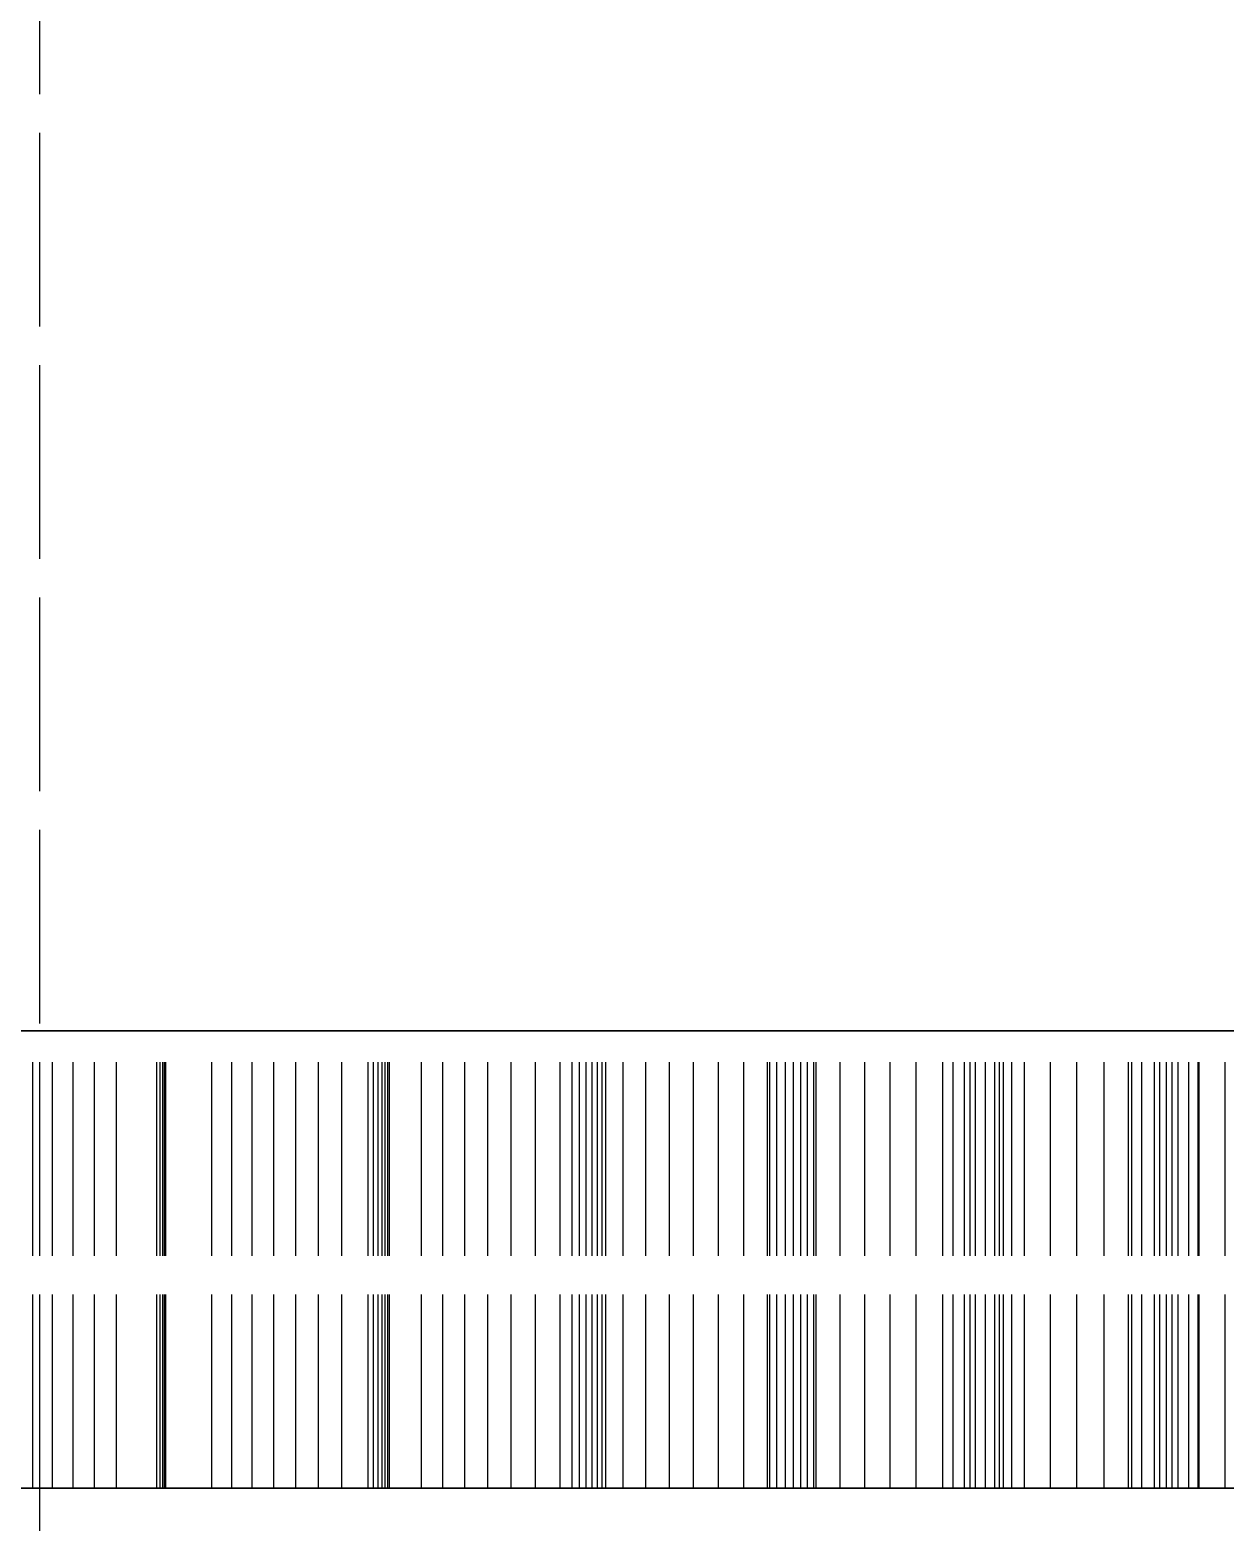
# Model space of a CAD drawing. Header units: millimetres. Extents: x -13 to 276, y -50 to 157.
# Drawn here: x 33.18 to 41.02, y 100.79 to 110.58 of the extents above; entities that cross this region are included whole.
import ezdxf

# ---------------------------------------------------------------- set-up
doc = ezdxf.new("R2010")
doc.units = ezdxf.units.MM
doc.linetypes.add('DASHED', pattern=[1.524, 1.27, -0.254])
doc.layers.add('HIDDEN', color=8, linetype='DASHED')
doc.layers.add('VISIBLE', color=7, linetype='CONTINUOUS')

msp = doc.modelspace()

# ---------------------------------------------------------------- linework, layer by layer
at = {"layer": 'HIDDEN'}
for points in [[(33.25, 101.01), (33.25, 118.81)], [(49.25, 104.01), (48.4881, 104.01), (47.72619, 104.01), (46.96429, 104.01), (46.20238, 104.01), (45.44048, 104.01), (44.67857, 104.01), (43.91667, 104.01), (43.15476, 104.01), (42.39286, 104.01), (41.63095, 104.01), (40.86905, 104.01), (40.10714, 104.01), (39.34524, 104.01), (38.58333, 104.01), (37.82143, 104.01), (37.05952, 104.01), (36.29762, 104.01), (35.53571, 104.01), (34.77381, 104.01), (34.0119, 104.01), (33.25, 104.01), (32.4881, 104.01)], [(32.4881, 104.01), (33.25, 104.01), (34.0119, 104.01), (34.77381, 104.01), (35.53571, 104.01), (36.29762, 104.01), (37.05952, 104.01), (37.82143, 104.01), (38.58333, 104.01), (39.34524, 104.01), (40.10714, 104.01), (40.86905, 104.01), (41.63095, 104.01), (42.39286, 104.01), (43.15476, 104.01), (43.91667, 104.01), (44.67857, 104.01), (45.44048, 104.01), (46.20238, 104.01), (46.96429, 104.01), (47.72619, 104.01), (48.4881, 104.01), (49.25, 104.01)], [(47.25, 104.01), (46.55159, 104.01), (45.85317, 104.01), (45.15476, 104.01), (44.45635, 104.01), (43.75794, 104.01), (43.05952, 104.01), (42.36111, 104.01), (41.6627, 104.01), (40.96429, 104.01), (40.26587, 104.01), (39.56746, 104.01), (38.86905, 104.01), (38.17063, 104.01), (37.47222, 104.01), (36.77381, 104.01), (36.0754, 104.01), (35.37698, 104.01), (34.67857, 104.01), (33.98016, 104.01), (33.28175, 104.01), (32.58333, 104.01)], [(32.58333, 104.01), (33.28175, 104.01), (33.98016, 104.01), (34.67857, 104.01), (35.37698, 104.01), (36.0754, 104.01), (36.77381, 104.01), (37.47222, 104.01), (38.17063, 104.01), (38.86905, 104.01), (39.56746, 104.01), (40.26587, 104.01), (40.96429, 104.01), (41.6627, 104.01), (42.36111, 104.01), (43.05952, 104.01), (43.75794, 104.01), (44.45635, 104.01), (45.15476, 104.01), (45.85317, 104.01), (46.55159, 104.01), (47.25, 104.01)], [(32.67659, 104.01), (33.45833, 104.01), (34.24008, 104.01), (35.02183, 104.01), (35.80357, 104.01), (36.58532, 104.01), (37.36706, 104.01), (38.14881, 104.01), (38.93056, 104.01), (39.7123, 104.01), (40.49405, 104.01), (41.27579, 104.01), (42.05754, 104.01), (42.83929, 104.01), (43.62103, 104.01), (44.40278, 104.01), (45.18452, 104.01), (45.96627, 104.01), (46.74802, 104.01), (47.52976, 104.01), (48.31151, 104.01), (49.09325, 104.01), (49.875, 104.01)], [(33.2039, 104.01), (33.07921, 104.01)], [(33.07921, 104.01), (33.2039, 104.01)], [(33.33379, 104.01), (33.2039, 104.01)], [(33.2039, 104.01), (33.33379, 104.01)], [(33.2039, 101.01), (33.2039, 104.01)], [(33.2039, 101.01), (33.2039, 104.01)], [(33.4686, 104.01), (33.33379, 104.01)], [(33.33379, 104.01), (33.4686, 104.01)], [(33.33379, 101.01), (33.33379, 104.01)], [(33.33379, 101.01), (33.33379, 104.01)], [(33.60809, 104.01), (33.4686, 104.01)], [(33.4686, 104.01), (33.60809, 104.01)], [(33.4686, 101.01), (33.4686, 104.01)], [(33.4686, 101.01), (33.4686, 104.01)], [(33.75208, 104.01), (33.60809, 104.01)], [(33.60809, 104.01), (33.75208, 104.01)], [(33.60809, 101.01), (33.60809, 104.01)], [(33.60809, 101.01), (33.60809, 104.01)], [(34.07299, 104.01), (33.75208, 104.01)], [(33.75208, 104.01), (34.07299, 104.01)], [(33.75208, 101.01), (33.75208, 104.01)], [(33.75208, 101.01), (33.75208, 104.01)], [(34.3786, 104.01), (34.01709, 104.01)], [(34.01709, 104.01), (34.03943, 104.01)], [(34.03943, 104.01), (34.01709, 104.01)], [(34.01709, 104.01), (34.3786, 104.01)], [(34.01709, 101.01), (34.01709, 104.01)], [(34.01709, 101.01), (34.01709, 104.01)], [(34.03943, 104.01), (34.05621, 104.01)], [(34.05621, 104.01), (34.03943, 104.01)], [(34.03943, 101.01), (34.03943, 104.01)], [(34.03943, 101.01), (34.03943, 104.01)], [(34.05621, 104.01), (34.06773, 104.01)], [(34.06773, 104.01), (34.05621, 104.01)], [(34.05621, 101.01), (34.05621, 104.01)], [(34.05621, 101.01), (34.05621, 104.01)], [(34.06773, 104.01), (34.07425, 104.01)], [(34.07425, 104.01), (34.06773, 104.01)], [(34.06773, 101.01), (34.06773, 104.01)], [(34.06773, 101.01), (34.06773, 104.01)], [(34.07595, 104.01), (34.07299, 104.01)], [(34.07299, 104.01), (34.07595, 104.01)], [(34.07299, 101.01), (34.07299, 104.01)], [(34.07299, 101.01), (34.07299, 104.01)], [(34.07425, 104.01), (34.07595, 104.01)], [(34.07595, 104.01), (34.07425, 104.01)], [(34.07425, 101.01), (34.07425, 104.01)], [(34.07425, 101.01), (34.07425, 104.01)], [(34.07595, 101.01), (34.07595, 104.01)], [(34.07595, 101.01), (34.07595, 104.01)], [(34.5083, 104.01), (34.3786, 104.01)], [(34.3786, 104.01), (34.5083, 104.01)], [(34.3786, 101.01), (34.3786, 104.01)], [(34.3786, 101.01), (34.3786, 104.01)], [(34.64338, 104.01), (34.5083, 104.01)], [(34.5083, 104.01), (34.64338, 104.01)], [(34.5083, 101.01), (34.5083, 104.01)], [(34.5083, 101.01), (34.5083, 104.01)], [(34.78349, 104.01), (34.64338, 104.01)], [(34.64338, 104.01), (34.78349, 104.01)], [(34.64338, 101.01), (34.64338, 104.01)], [(34.64338, 101.01), (34.64338, 104.01)], [(34.92836, 104.01), (34.78349, 104.01)], [(34.78349, 104.01), (34.92836, 104.01)], [(34.78349, 101.01), (34.78349, 104.01)], [(34.78349, 101.01), (34.78349, 104.01)], [(35.07776, 104.01), (34.92836, 104.01)], [(34.92836, 104.01), (35.07776, 104.01)], [(34.92836, 101.01), (34.92836, 104.01)], [(34.92836, 101.01), (34.92836, 104.01)], [(35.23151, 104.01), (35.07776, 104.01)], [(35.07776, 104.01), (35.23151, 104.01)], [(35.07776, 101.01), (35.07776, 104.01)], [(35.07776, 101.01), (35.07776, 104.01)], [(35.54259, 104.01), (35.23151, 104.01)], [(35.23151, 104.01), (35.54259, 104.01)], [(35.23151, 101.01), (35.23151, 104.01)], [(35.23151, 101.01), (35.23151, 104.01)], [(35.75266, 104.01), (35.40325, 104.01)], [(35.40325, 104.01), (35.43912, 104.01)], [(35.43912, 104.01), (35.40325, 104.01)], [(35.40325, 104.01), (35.75266, 104.01)], [(35.40325, 101.01), (35.40325, 104.01)], [(35.40325, 101.01), (35.40325, 104.01)], [(35.43912, 104.01), (35.46959, 104.01)], [(35.46959, 104.01), (35.43912, 104.01)], [(35.43912, 101.01), (35.43912, 104.01)], [(35.43912, 101.01), (35.43912, 104.01)], [(35.46959, 104.01), (35.49496, 104.01)], [(35.49496, 104.01), (35.46959, 104.01)], [(35.46959, 101.01), (35.46959, 104.01)], [(35.46959, 101.01), (35.46959, 104.01)], [(35.49496, 104.01), (35.51547, 104.01)], [(35.51547, 104.01), (35.49496, 104.01)], [(35.49496, 101.01), (35.49496, 104.01)], [(35.49496, 101.01), (35.49496, 104.01)], [(35.51547, 104.01), (35.5313, 104.01)], [(35.5313, 104.01), (35.51547, 104.01)], [(35.51547, 101.01), (35.51547, 104.01)], [(35.51547, 101.01), (35.51547, 104.01)], [(35.5313, 104.01), (35.54259, 104.01)], [(35.54259, 104.01), (35.5313, 104.01)], [(35.5313, 101.01), (35.5313, 104.01)], [(35.5313, 101.01), (35.5313, 104.01)], [(35.54259, 101.01), (35.54259, 104.01)], [(35.54259, 101.01), (35.54259, 104.01)], [(35.89228, 104.01), (35.75266, 104.01)], [(35.75266, 104.01), (35.89228, 104.01)], [(35.75266, 101.01), (35.75266, 104.01)], [(35.75266, 101.01), (35.75266, 104.01)], [(36.0371, 104.01), (35.89228, 104.01)], [(35.89228, 104.01), (36.0371, 104.01)], [(35.89228, 101.01), (35.89228, 104.01)], [(35.89228, 101.01), (35.89228, 104.01)], [(36.18675, 104.01), (36.0371, 104.01)], [(36.0371, 104.01), (36.18675, 104.01)], [(36.0371, 101.01), (36.0371, 104.01)], [(36.0371, 101.01), (36.0371, 104.01)], [(36.34098, 104.01), (36.18675, 104.01)], [(36.18675, 104.01), (36.34098, 104.01)], [(36.18675, 101.01), (36.18675, 104.01)], [(36.18675, 101.01), (36.18675, 104.01)], [(36.49956, 104.01), (36.34098, 104.01)], [(36.34098, 104.01), (36.49956, 104.01)], [(36.34098, 101.01), (36.34098, 104.01)], [(36.34098, 101.01), (36.34098, 104.01)], [(36.6623, 104.01), (36.49956, 104.01)], [(36.49956, 104.01), (36.6623, 104.01)], [(36.49956, 101.01), (36.49956, 104.01)], [(36.49956, 101.01), (36.49956, 104.01)], [(36.96205, 104.01), (36.6623, 104.01)], [(36.6623, 104.01), (36.96205, 104.01)], [(36.6623, 101.01), (36.6623, 104.01)], [(36.6623, 101.01), (36.6623, 104.01)], [(37.07555, 104.01), (36.73995, 104.01)], [(36.73995, 104.01), (36.78917, 104.01)], [(36.78917, 104.01), (36.73995, 104.01)], [(36.73995, 104.01), (37.07555, 104.01)], [(36.73995, 101.01), (36.73995, 104.01)], [(36.73995, 101.01), (36.73995, 104.01)], [(36.78917, 104.01), (36.83318, 104.01)], [(36.83318, 104.01), (36.78917, 104.01)], [(36.78917, 101.01), (36.78917, 104.01)], [(36.78917, 101.01), (36.78917, 104.01)], [(36.83318, 104.01), (36.87228, 104.01)], [(36.87228, 104.01), (36.83318, 104.01)], [(36.83318, 101.01), (36.83318, 104.01)], [(36.83318, 101.01), (36.83318, 104.01)], [(36.87228, 104.01), (36.90668, 104.01)], [(36.90668, 104.01), (36.87228, 104.01)], [(36.87228, 101.01), (36.87228, 104.01)], [(36.87228, 101.01), (36.87228, 104.01)], [(36.90668, 104.01), (36.93656, 104.01)], [(36.93656, 104.01), (36.90668, 104.01)], [(36.90668, 101.01), (36.90668, 104.01)], [(36.90668, 101.01), (36.90668, 104.01)], [(36.93656, 104.01), (36.96205, 104.01)], [(36.96205, 104.01), (36.93656, 104.01)], [(36.93656, 101.01), (36.93656, 104.01)], [(36.93656, 101.01), (36.93656, 104.01)], [(36.96205, 101.01), (36.96205, 104.01)], [(36.96205, 101.01), (36.96205, 104.01)], [(37.22442, 104.01), (37.07555, 104.01)], [(37.07555, 104.01), (37.22442, 104.01)], [(37.07555, 101.01), (37.07555, 104.01)], [(37.07555, 101.01), (37.07555, 104.01)], [(37.37826, 104.01), (37.22442, 104.01)], [(37.22442, 104.01), (37.37826, 104.01)], [(37.22442, 101.01), (37.22442, 104.01)], [(37.22442, 101.01), (37.22442, 104.01)], [(37.53672, 104.01), (37.37826, 104.01)], [(37.37826, 104.01), (37.53672, 104.01)], [(37.37826, 101.01), (37.37826, 104.01)], [(37.37826, 101.01), (37.37826, 104.01)], [(37.69956, 104.01), (37.53672, 104.01)], [(37.53672, 104.01), (37.69956, 104.01)], [(37.53672, 101.01), (37.53672, 104.01)], [(37.53672, 101.01), (37.53672, 104.01)], [(37.86654, 104.01), (37.69956, 104.01)], [(37.69956, 104.01), (37.86654, 104.01)], [(37.69956, 101.01), (37.69956, 104.01)], [(37.69956, 101.01), (37.69956, 104.01)], [(38.0375, 104.01), (37.86654, 104.01)], [(37.86654, 104.01), (38.0375, 104.01)], [(37.86654, 101.01), (37.86654, 104.01)], [(37.86654, 101.01), (37.86654, 104.01)], [(38.34083, 104.01), (38.02068, 104.01)], [(38.02068, 104.01), (38.083, 104.01)], [(38.083, 104.01), (38.02068, 104.01)], [(38.02068, 104.01), (38.34083, 104.01)], [(38.02068, 101.01), (38.02068, 104.01)], [(38.02068, 101.01), (38.02068, 104.01)], [(38.32444, 104.01), (38.0375, 104.01)], [(38.0375, 104.01), (38.32444, 104.01)], [(38.0375, 101.01), (38.0375, 104.01)], [(38.0375, 101.01), (38.0375, 104.01)], [(38.083, 104.01), (38.14034, 104.01)], [(38.14034, 104.01), (38.083, 104.01)], [(38.083, 101.01), (38.083, 104.01)], [(38.083, 101.01), (38.083, 104.01)], [(38.14034, 104.01), (38.19297, 104.01)], [(38.19297, 104.01), (38.14034, 104.01)], [(38.14034, 101.01), (38.14034, 104.01)], [(38.14034, 101.01), (38.14034, 104.01)], [(38.19297, 104.01), (38.2411, 104.01)], [(38.2411, 104.01), (38.19297, 104.01)], [(38.19297, 101.01), (38.19297, 104.01)], [(38.19297, 101.01), (38.19297, 104.01)], [(38.2411, 104.01), (38.28488, 104.01)], [(38.28488, 104.01), (38.2411, 104.01)], [(38.2411, 101.01), (38.2411, 104.01)], [(38.2411, 101.01), (38.2411, 104.01)], [(38.28488, 104.01), (38.32444, 104.01)], [(38.32444, 104.01), (38.28488, 104.01)], [(38.28488, 101.01), (38.28488, 104.01)], [(38.28488, 101.01), (38.28488, 104.01)], [(38.32444, 101.01), (38.32444, 104.01)], [(38.32444, 101.01), (38.32444, 104.01)], [(38.49822, 104.01), (38.34083, 104.01)], [(38.34083, 104.01), (38.49822, 104.01)], [(38.34083, 101.01), (38.34083, 104.01)], [(38.34083, 101.01), (38.34083, 104.01)], [(38.66033, 104.01), (38.49822, 104.01)], [(38.49822, 104.01), (38.66033, 104.01)], [(38.49822, 101.01), (38.49822, 104.01)], [(38.49822, 101.01), (38.49822, 104.01)], [(38.82684, 104.01), (38.66033, 104.01)], [(38.66033, 104.01), (38.82684, 104.01)], [(38.66033, 101.01), (38.66033, 104.01)], [(38.66033, 101.01), (38.66033, 104.01)], [(38.99748, 104.01), (38.82684, 104.01)], [(38.82684, 104.01), (38.99748, 104.01)], [(38.82684, 101.01), (38.82684, 104.01)], [(38.82684, 101.01), (38.82684, 104.01)], [(39.17206, 104.01), (38.99748, 104.01)], [(38.99748, 104.01), (39.17206, 104.01)], [(38.99748, 101.01), (38.99748, 104.01)], [(38.99748, 101.01), (38.99748, 104.01)], [(39.3504, 104.01), (39.17206, 104.01)], [(39.17206, 104.01), (39.3504, 104.01)], [(39.17206, 101.01), (39.17206, 104.01)], [(39.17206, 101.01), (39.17206, 104.01)], [(39.54233, 104.01), (39.23918, 104.01)], [(39.23918, 104.01), (39.31431, 104.01)], [(39.31431, 104.01), (39.23918, 104.01)], [(39.23918, 104.01), (39.54233, 104.01)], [(39.23918, 101.01), (39.23918, 104.01)], [(39.23918, 101.01), (39.23918, 104.01)], [(39.31431, 104.01), (39.38471, 104.01)], [(39.38471, 104.01), (39.31431, 104.01)], [(39.31431, 101.01), (39.31431, 104.01)], [(39.31431, 101.01), (39.31431, 104.01)], [(39.62314, 104.01), (39.3504, 104.01)], [(39.3504, 104.01), (39.62314, 104.01)], [(39.3504, 101.01), (39.3504, 104.01)], [(39.3504, 101.01), (39.3504, 104.01)], [(39.38471, 104.01), (39.45061, 104.01)], [(39.45061, 104.01), (39.38471, 104.01)], [(39.38471, 101.01), (39.38471, 104.01)], [(39.38471, 101.01), (39.38471, 104.01)], [(39.45061, 104.01), (39.51223, 104.01)], [(39.51223, 104.01), (39.45061, 104.01)], [(39.45061, 101.01), (39.45061, 104.01)], [(39.45061, 101.01), (39.45061, 104.01)], [(39.51223, 104.01), (39.5697, 104.01)], [(39.5697, 104.01), (39.51223, 104.01)], [(39.51223, 101.01), (39.51223, 104.01)], [(39.51223, 101.01), (39.51223, 104.01)], [(39.70748, 104.01), (39.54233, 104.01)], [(39.54233, 104.01), (39.70748, 104.01)], [(39.54233, 101.01), (39.54233, 104.01)], [(39.54233, 101.01), (39.54233, 104.01)], [(39.5697, 104.01), (39.62314, 104.01)], [(39.62314, 104.01), (39.5697, 104.01)], [(39.5697, 101.01), (39.5697, 104.01)], [(39.5697, 101.01), (39.5697, 104.01)], [(39.62314, 101.01), (39.62314, 104.01)], [(39.62314, 101.01), (39.62314, 104.01)], [(39.87707, 104.01), (39.70748, 104.01)], [(39.70748, 104.01), (39.87707, 104.01)], [(39.70748, 101.01), (39.70748, 104.01)], [(39.70748, 101.01), (39.70748, 104.01)], [(40.05081, 104.01), (39.87707, 104.01)], [(39.87707, 104.01), (40.05081, 104.01)], [(39.87707, 101.01), (39.87707, 104.01)], [(39.87707, 101.01), (39.87707, 104.01)], [(40.22843, 104.01), (40.05081, 104.01)], [(40.05081, 104.01), (40.22843, 104.01)], [(40.05081, 101.01), (40.05081, 104.01)], [(40.05081, 101.01), (40.05081, 104.01)], [(40.40976, 104.01), (40.22843, 104.01)], [(40.22843, 104.01), (40.40976, 104.01)], [(40.22843, 101.01), (40.22843, 104.01)], [(40.22843, 101.01), (40.22843, 104.01)], [(40.6742, 104.01), (40.38953, 104.01)], [(40.38953, 104.01), (40.47711, 104.01)], [(40.47711, 104.01), (40.38953, 104.01)], [(40.38953, 104.01), (40.6742, 104.01)], [(40.38953, 101.01), (40.38953, 104.01)], [(40.38953, 101.01), (40.38953, 104.01)], [(40.59461, 104.01), (40.40976, 104.01)], [(40.40976, 104.01), (40.59461, 104.01)], [(40.40976, 101.01), (40.40976, 104.01)], [(40.40976, 101.01), (40.40976, 104.01)], [(40.47711, 104.01), (40.5602, 104.01)], [(40.5602, 104.01), (40.47711, 104.01)], [(40.47711, 101.01), (40.47711, 104.01)], [(40.47711, 101.01), (40.47711, 104.01)], [(40.5602, 104.01), (40.63907, 104.01)], [(40.63907, 104.01), (40.5602, 104.01)], [(40.5602, 101.01), (40.5602, 104.01)], [(40.5602, 101.01), (40.5602, 104.01)], [(40.85182, 104.01), (40.59461, 104.01)], [(40.59461, 104.01), (40.85182, 104.01)], [(40.59461, 101.01), (40.59461, 104.01)], [(40.59461, 101.01), (40.59461, 104.01)], [(40.63907, 104.01), (40.71387, 104.01)], [(40.71387, 104.01), (40.63907, 104.01)], [(40.63907, 101.01), (40.63907, 104.01)], [(40.63907, 101.01), (40.63907, 104.01)], [(40.8463, 104.01), (40.6742, 104.01)], [(40.6742, 104.01), (40.8463, 104.01)], [(40.6742, 101.01), (40.6742, 104.01)], [(40.6742, 101.01), (40.6742, 104.01)], [(40.71387, 104.01), (40.78475, 104.01)], [(40.78475, 104.01), (40.71387, 104.01)], [(40.71387, 101.01), (40.71387, 104.01)], [(40.71387, 101.01), (40.71387, 104.01)], [(40.78475, 104.01), (40.85182, 104.01)], [(40.85182, 104.01), (40.78475, 104.01)], [(40.78475, 101.01), (40.78475, 104.01)], [(40.78475, 101.01), (40.78475, 104.01)], [(41.02255, 104.01), (40.8463, 104.01)], [(40.8463, 104.01), (41.02255, 104.01)], [(40.8463, 101.01), (40.8463, 104.01)], [(40.8463, 101.01), (40.8463, 104.01)], [(40.85182, 101.01), (40.85182, 104.01)], [(40.85182, 101.01), (40.85182, 104.01)], [(41.02255, 104.01), (41.20267, 104.01)], [(41.02255, 101.01), (41.02255, 104.01)], [(41.02255, 101.01), (41.02255, 104.01)], [(32.67659, 101.01), (33.45833, 101.01), (34.24008, 101.01), (35.02183, 101.01), (35.80357, 101.01), (36.58532, 101.01), (37.36706, 101.01), (38.14881, 101.01), (38.93056, 101.01), (39.7123, 101.01), (40.49405, 101.01), (41.27579, 101.01), (42.05754, 101.01), (42.83929, 101.01), (43.62103, 101.01), (44.40278, 101.01), (45.18452, 101.01), (45.96627, 101.01), (46.74802, 101.01), (47.52976, 101.01), (48.31151, 101.01), (49.09325, 101.01), (49.875, 101.01)], [(33.2039, 101.01), (33.07921, 101.01)], [(33.07921, 101.01), (33.2039, 101.01)], [(33.33379, 101.01), (33.2039, 101.01)], [(33.2039, 101.01), (33.33379, 101.01)], [(33.4686, 101.01), (33.33379, 101.01)], [(33.33379, 101.01), (33.4686, 101.01)], [(33.60809, 101.01), (33.4686, 101.01)], [(33.4686, 101.01), (33.60809, 101.01)], [(33.75208, 101.01), (33.60809, 101.01)], [(33.60809, 101.01), (33.75208, 101.01)], [(34.07299, 101.01), (33.75208, 101.01)], [(33.75208, 101.01), (34.07299, 101.01)], [(34.3786, 101.01), (34.01709, 101.01)], [(34.01709, 101.01), (34.03943, 101.01)], [(34.03943, 101.01), (34.01709, 101.01)], [(34.01709, 101.01), (34.3786, 101.01)], [(34.03943, 101.01), (34.05621, 101.01)], [(34.05621, 101.01), (34.03943, 101.01)], [(34.05621, 101.01), (34.06773, 101.01)], [(34.06773, 101.01), (34.05621, 101.01)], [(34.06773, 101.01), (34.07425, 101.01)], [(34.07425, 101.01), (34.06773, 101.01)], [(34.07595, 101.01), (34.07299, 101.01)], [(34.07299, 101.01), (34.07595, 101.01)], [(34.07425, 101.01), (34.07595, 101.01)], [(34.07595, 101.01), (34.07425, 101.01)], [(34.5083, 101.01), (34.3786, 101.01)], [(34.3786, 101.01), (34.5083, 101.01)], [(34.64338, 101.01), (34.5083, 101.01)], [(34.5083, 101.01), (34.64338, 101.01)], [(34.78349, 101.01), (34.64338, 101.01)], [(34.64338, 101.01), (34.78349, 101.01)], [(34.92836, 101.01), (34.78349, 101.01)], [(34.78349, 101.01), (34.92836, 101.01)], [(35.07776, 101.01), (34.92836, 101.01)], [(34.92836, 101.01), (35.07776, 101.01)], [(35.23151, 101.01), (35.07776, 101.01)], [(35.07776, 101.01), (35.23151, 101.01)], [(35.54259, 101.01), (35.23151, 101.01)], [(35.23151, 101.01), (35.54259, 101.01)], [(35.75266, 101.01), (35.40325, 101.01)], [(35.40325, 101.01), (35.43912, 101.01)], [(35.43912, 101.01), (35.40325, 101.01)], [(35.40325, 101.01), (35.75266, 101.01)], [(35.43912, 101.01), (35.46959, 101.01)], [(35.46959, 101.01), (35.43912, 101.01)], [(35.46959, 101.01), (35.49496, 101.01)], [(35.49496, 101.01), (35.46959, 101.01)], [(35.49496, 101.01), (35.51547, 101.01)], [(35.51547, 101.01), (35.49496, 101.01)], [(35.51547, 101.01), (35.5313, 101.01)], [(35.5313, 101.01), (35.51547, 101.01)], [(35.5313, 101.01), (35.54259, 101.01)], [(35.54259, 101.01), (35.5313, 101.01)], [(35.89228, 101.01), (35.75266, 101.01)], [(35.75266, 101.01), (35.89228, 101.01)], [(36.0371, 101.01), (35.89228, 101.01)], [(35.89228, 101.01), (36.0371, 101.01)], [(36.18675, 101.01), (36.0371, 101.01)], [(36.0371, 101.01), (36.18675, 101.01)], [(36.34098, 101.01), (36.18675, 101.01)], [(36.18675, 101.01), (36.34098, 101.01)], [(36.49956, 101.01), (36.34098, 101.01)], [(36.34098, 101.01), (36.49956, 101.01)], [(36.6623, 101.01), (36.49956, 101.01)], [(36.49956, 101.01), (36.6623, 101.01)], [(36.96205, 101.01), (36.6623, 101.01)], [(36.6623, 101.01), (36.96205, 101.01)], [(37.07555, 101.01), (36.73995, 101.01)], [(36.73995, 101.01), (36.78917, 101.01)], [(36.78917, 101.01), (36.73995, 101.01)], [(36.73995, 101.01), (37.07555, 101.01)], [(36.78917, 101.01), (36.83318, 101.01)], [(36.83318, 101.01), (36.78917, 101.01)], [(36.83318, 101.01), (36.87228, 101.01)], [(36.87228, 101.01), (36.83318, 101.01)], [(36.87228, 101.01), (36.90668, 101.01)], [(36.90668, 101.01), (36.87228, 101.01)], [(36.90668, 101.01), (36.93656, 101.01)], [(36.93656, 101.01), (36.90668, 101.01)], [(36.93656, 101.01), (36.96205, 101.01)], [(36.96205, 101.01), (36.93656, 101.01)], [(37.22442, 101.01), (37.07555, 101.01)], [(37.07555, 101.01), (37.22442, 101.01)], [(37.37826, 101.01), (37.22442, 101.01)], [(37.22442, 101.01), (37.37826, 101.01)], [(37.53672, 101.01), (37.37826, 101.01)], [(37.37826, 101.01), (37.53672, 101.01)], [(37.69956, 101.01), (37.53672, 101.01)], [(37.53672, 101.01), (37.69956, 101.01)], [(37.86654, 101.01), (37.69956, 101.01)], [(37.69956, 101.01), (37.86654, 101.01)], [(38.0375, 101.01), (37.86654, 101.01)], [(37.86654, 101.01), (38.0375, 101.01)], [(38.34083, 101.01), (38.02068, 101.01)], [(38.02068, 101.01), (38.083, 101.01)], [(38.083, 101.01), (38.02068, 101.01)], [(38.02068, 101.01), (38.34083, 101.01)], [(38.32444, 101.01), (38.0375, 101.01)], [(38.0375, 101.01), (38.32444, 101.01)], [(38.083, 101.01), (38.14034, 101.01)], [(38.14034, 101.01), (38.083, 101.01)], [(38.14034, 101.01), (38.19297, 101.01)], [(38.19297, 101.01), (38.14034, 101.01)], [(38.19297, 101.01), (38.2411, 101.01)], [(38.2411, 101.01), (38.19297, 101.01)], [(38.2411, 101.01), (38.28488, 101.01)], [(38.28488, 101.01), (38.2411, 101.01)], [(38.28488, 101.01), (38.32444, 101.01)], [(38.32444, 101.01), (38.28488, 101.01)], [(38.49822, 101.01), (38.34083, 101.01)], [(38.34083, 101.01), (38.49822, 101.01)], [(38.66033, 101.01), (38.49822, 101.01)], [(38.49822, 101.01), (38.66033, 101.01)], [(38.82684, 101.01), (38.66033, 101.01)], [(38.66033, 101.01), (38.82684, 101.01)], [(38.99748, 101.01), (38.82684, 101.01)], [(38.82684, 101.01), (38.99748, 101.01)], [(39.17206, 101.01), (38.99748, 101.01)], [(38.99748, 101.01), (39.17206, 101.01)], [(39.3504, 101.01), (39.17206, 101.01)], [(39.17206, 101.01), (39.3504, 101.01)], [(39.54233, 101.01), (39.23918, 101.01)], [(39.23918, 101.01), (39.31431, 101.01)], [(39.31431, 101.01), (39.23918, 101.01)], [(39.23918, 101.01), (39.54233, 101.01)], [(39.31431, 101.01), (39.38471, 101.01)], [(39.38471, 101.01), (39.31431, 101.01)], [(39.62314, 101.01), (39.3504, 101.01)], [(39.3504, 101.01), (39.62314, 101.01)], [(39.38471, 101.01), (39.45061, 101.01)], [(39.45061, 101.01), (39.38471, 101.01)], [(39.45061, 101.01), (39.51223, 101.01)], [(39.51223, 101.01), (39.45061, 101.01)], [(39.51223, 101.01), (39.5697, 101.01)], [(39.5697, 101.01), (39.51223, 101.01)], [(39.70748, 101.01), (39.54233, 101.01)], [(39.54233, 101.01), (39.70748, 101.01)], [(39.5697, 101.01), (39.62314, 101.01)], [(39.62314, 101.01), (39.5697, 101.01)], [(39.87707, 101.01), (39.70748, 101.01)], [(39.70748, 101.01), (39.87707, 101.01)], [(40.05081, 101.01), (39.87707, 101.01)], [(39.87707, 101.01), (40.05081, 101.01)], [(40.22843, 101.01), (40.05081, 101.01)], [(40.05081, 101.01), (40.22843, 101.01)], [(40.40976, 101.01), (40.22843, 101.01)], [(40.22843, 101.01), (40.40976, 101.01)], [(40.6742, 101.01), (40.38953, 101.01)], [(40.38953, 101.01), (40.47711, 101.01)], [(40.47711, 101.01), (40.38953, 101.01)], [(40.38953, 101.01), (40.6742, 101.01)], [(40.59461, 101.01), (40.40976, 101.01)], [(40.40976, 101.01), (40.59461, 101.01)], [(40.47711, 101.01), (40.5602, 101.01)], [(40.5602, 101.01), (40.47711, 101.01)], [(40.5602, 101.01), (40.63907, 101.01)], [(40.63907, 101.01), (40.5602, 101.01)], [(40.85182, 101.01), (40.59461, 101.01)], [(40.59461, 101.01), (40.85182, 101.01)], [(40.63907, 101.01), (40.71387, 101.01)], [(40.71387, 101.01), (40.63907, 101.01)], [(40.8463, 101.01), (40.6742, 101.01)], [(40.6742, 101.01), (40.8463, 101.01)], [(40.71387, 101.01), (40.78475, 101.01)], [(40.78475, 101.01), (40.71387, 101.01)], [(40.78475, 101.01), (40.85182, 101.01)], [(40.85182, 101.01), (40.78475, 101.01)], [(41.02255, 101.01), (40.8463, 101.01)], [(40.8463, 101.01), (41.02255, 101.01)], [(41.02255, 101.01), (41.20267, 101.01)]]:
    msp.add_lwpolyline(points, dxfattribs=at)
at = {"layer": 'VISIBLE'}
for points in [[(49.875, 104.01), (49.09325, 104.01), (48.31151, 104.01), (47.52976, 104.01), (46.74802, 104.01), (45.96627, 104.01), (45.18452, 104.01), (44.40278, 104.01), (43.62103, 104.01), (42.83929, 104.01), (42.05754, 104.01), (41.27579, 104.01), (40.49405, 104.01), (39.7123, 104.01), (38.93056, 104.01), (38.14881, 104.01), (37.36706, 104.01), (36.58532, 104.01), (35.80357, 104.01), (35.02183, 104.01), (34.24008, 104.01), (33.45833, 104.01), (32.67659, 104.01)], [(49.875, 101.01), (49.09325, 101.01), (48.31151, 101.01), (47.52976, 101.01), (46.74802, 101.01), (45.96627, 101.01), (45.18452, 101.01), (44.40278, 101.01), (43.62103, 101.01), (42.83929, 101.01), (42.05754, 101.01), (41.27579, 101.01), (40.49405, 101.01), (39.7123, 101.01), (38.93056, 101.01), (38.14881, 101.01), (37.36706, 101.01), (36.58532, 101.01), (35.80357, 101.01), (35.02183, 101.01), (34.24008, 101.01), (33.45833, 101.01), (32.67659, 101.01)], [(33.25, 100.51), (33.25, 101.01)]]:
    msp.add_lwpolyline(points, dxfattribs=at)

doc.saveas('drawing.dxf')
